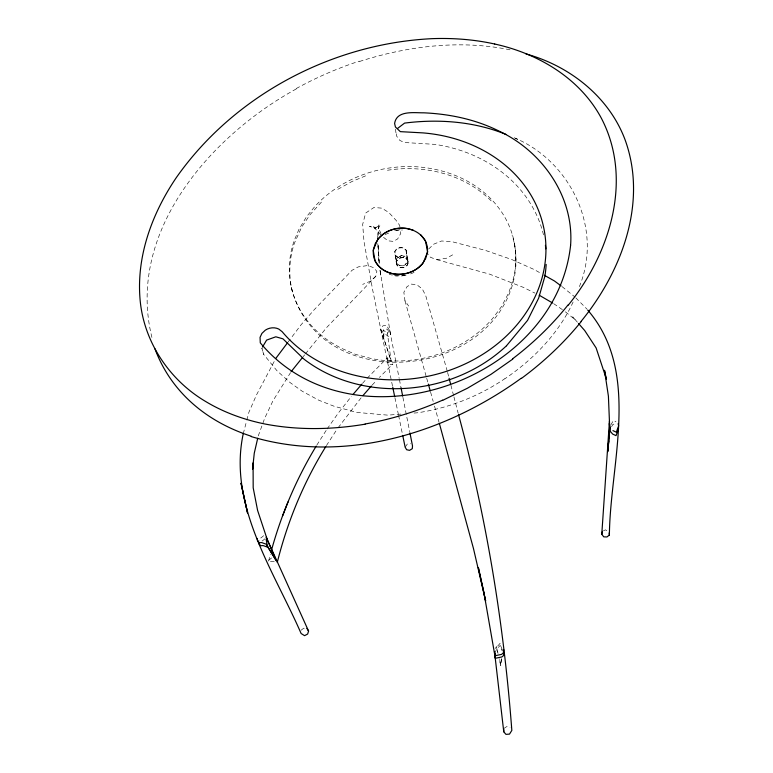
<?xml version="1.0" encoding="UTF-8"?>
<svg xmlns="http://www.w3.org/2000/svg" width="773" height="773" viewBox="0 0 773 773"><rect width="100%" height="100%" fill="white"/><g stroke="black" fill="none" stroke-linecap="round" stroke-linejoin="round"><path stroke-width="0.58" stroke-dasharray="3.87 2.9" d="M501.319 659.05L500.682 665.002L499.368 659.224M380.094 270.424L390.568 334.786L390.491 335.492L388.104 336.352L383.862 332.748L383.833 339.492L381.562 333.086L372.586 289.556L363.967 241.321L362.672 224.334L365.639 213.077L373.997 207.473L381.814 208.159L388.742 212.449L396.095 220.344L399.699 225.416L400.153 228.856M501.522 658.586L500.759 665.708L499.184 658.789M392.5 386.007L380.78 329.308L382.954 325.839L386.5 325.23L389.834 331.028L389.756 331.723L387.35 332.583L391.099 361.146L383.292 336.835L383.311 330.042L387.573 333.675M387.94 358.633L387.669 360.788L388.8 363.948L391.351 364.73L392.848 363.967L379.359 377.446M543.487 234.866A143.913 122.385 -9.8 0 0 435.006 144.377L404.182 142.493L399.776 140.377L396.414 135.777L397.071 131.584M305.432 353.889L326.506 327.684L375.813 276.251L376.857 271.497L374.2 267.931L367.919 265.516L358.286 266.898L351.976 270.328L314.138 309.809L300.919 324.969L290.919 338.274M243.244 433.75L246.548 421.237M246.848 420.097L248.945 412.135L256.539 394.848L274.821 360.334M268.579 561.072L270.415 554.202M579.373 286.648C603.549 228.103 569.827 159.499 512.132 136.918M395.989 261.496L397.245 257.622L401.564 255.534L404.743 256.047L407.187 257.805L408.347 261.757L406.965 265.612L402.926 267.748L399.525 267.226L397.09 265.458L395.989 261.496L397.39 264.163L400.259 265.709L404.888 265.149L407.748 261.873L407.332 257.94M258.25 435.953L264.695 418.27L272.927 400.849L290.503 372.673M573.112 301.992C558.618 333.636 533.38 359.397 504.837 378.818M495.416 648.537L496.469 646.518L498.054 653.446M494.662 653.146L496.759 649.127L500.179 645.387L502.199 650.992M381.562 333.086L383.727 329.636L387.254 329.027L390.568 334.786M610.767 424.947L613.424 420.57L615.965 421.739M611.559 426.696L613.144 424.087L615.675 425.247M326.399 445.615L336.777 429.633M316.795 445.151L326.477 429.943M327.143 428.938L338.352 412.985L351.444 396.336M405.139 447.152L407.361 444.002L410.598 443.77M338.13 427.74L361.32 397.544M288.068 342.081L290.204 339.231M268.898 560.174L271.584 557.951M303.171 356.691L304.678 354.826M362.537 383.369L365.503 379.987M321.433 202.111L309.983 214.759L301.654 227.156L294.339 243.34A116.549 99.157 -9.6 0 0 292.03 290.281C320.911 393.592 486.69 380.944 513.175 282.348A116.51 99.108 -9.9 0 0 512.074 235.002M372.093 385.157L376.132 380.876M367.04 378.364L387.534 357.57L387.998 362.643M428.629 249.003L433.827 244.142L441.586 240.983L451.838 241.649L485.058 250.278L511.803 259.544L534.153 269.526L541.255 273.526M375.813 276.251L370.499 281.179L362.634 284.387M263.661 535.689L260.916 537.989L259.032 537.631M265.042 538.704L262.318 540.984L258.559 540.288M301.074 630.246L303.644 628.246L305.779 628.323M503.899 728.475L506.846 726.533L510.083 727.325M296.32 88.914C209.56 136.425 124.714 234.055 152.484 339.656M337.83 189.317L351.986 181.5L366.547 175.471M452.669 254.839L446.427 258.269L436.755 259.651L430.397 257.274L427.662 253.708M603.433 530.877L605.394 529.834L608.148 531.37M385.128 234.567L389.408 232.76M359.387 61.511C407.748 46.051 460.012 39.52 510.141 49.839M270.415 561.411L275.285 561.343M387.447 170.263C424.899 164.301 465.848 174.505 492.585 202.304M400.945 414.106L387.843 415.149L356.768 412.415L334.062 406.231L318.94 400.288L302.378 391.351L290.02 382.519L276.995 370.779L263.699 354.44L261.834 348.111L263.699 354.44M414.038 413.053L417.613 412.772A172.727 140.097 -22.6 0 0 504.769 378.741M394.752 230.489L402.443 229.996M395.438 275.913L406.598 275.217M401.564 255.534L396.327 258.713L396.762 263.564L399.197 265.332L402.607 265.854L407.632 262.656L406.038 249.921L402.356 247.631L397.699 248.201L394.819 251.476L396.472 263.97L397.68 266.086L400.037 267.439L403.69 267.603L407.129 265.429L408.173 263.274L408.115 261.197L406.356 250.51L403.593 248.007L399.564 247.563L396.336 249.254L394.819 251.476L396.762 263.564M392.558 362.015L389.234 360.943L387.263 359.087M389.234 274.299L392.326 275.111M436.755 259.651L489.58 274.144L523.089 287.266L534.906 293.093M515.494 138.454L517.591 139.343M553.661 303.654L564.435 311.046M395.216 255.438L398.897 257.738L403.564 257.167L406.453 253.882L406.356 250.51M562.039 286.609L574.967 297.016M383.505 237.33L387.959 240.809L393.37 241.398L397.651 238.934L400.762 233.446L400.308 230.006M565.353 311.79L575.431 319.935L572.735 316.853L577.972 322.843M394.897 254.858L397.66 257.361L401.699 257.805L404.936 256.105L406.453 253.882L406.038 249.921M575.827 297.856L587.007 309.161M381.07 234.973L372.557 225.832L375.388 228.296L369.455 226.354L376.287 227.533L373.861 228.663L380.422 224.953L378.268 228.325L378.944 224.73L377.514 239.041L378.065 232.886L378.094 235.263M447.287 371.243L425.749 295.74L422.367 289.054L416.869 284.735L411.362 284.106L407.023 286.657L403.854 292.3L404.955 300.726L408.675 306.079M408.347 261.757L406.067 258.414L402.839 257.496L399.438 258.201L396.462 261.371L397.09 265.458M408.115 261.197L406.907 259.081L404.54 257.738L400.907 257.583L397.477 259.747L396.423 261.892L396.472 263.97M379.408 230.228L381.012 233.436M502.411 650.277L499.986 643.503L496.556 647.272L497.87 653.03M380.78 329.308L390.887 360.121M404.955 300.726L426.377 377.118M426.706 378.277L428.329 384.065M430.6 392.162L433.199 401.429M434.494 406.057L439.035 422.261M447.586 372.412L449.103 378.248M450.91 385.244L453.635 395.737M453.935 396.907L458.167 413.226M291.363 287.334L292.03 290.281M394.926 397.766L398.337 414.222M398.578 415.401L402.462 434.213M389.834 331.028L399.177 378.393M399.419 379.572L401.052 387.862M402.917 397.332L409.7 431.672M395.428 129.091L396.414 135.777M380.007 270.27L380.838 276.077L380.229 270.328M514.46 243.331L515.659 252.771L515.833 265.632M379.495 263.429L377.794 243.727M377.804 243.659L379.012 263.293L378.171 242.403M296.156 88.586A264.82 186.535 -30.2 0 1 359.339 61.144M414.067 272.309A27.181 23.035 -9.8 0 1 408.163 274.724M405.023 275.468A27.181 23.035 -9.8 0 1 394.385 275.652M396.298 230.238A27.181 23.035 -9.8 0 1 400.501 229.736M512.654 281.527L508.692 292.87L501.6 306.437L493.551 317.365A113.728 96.683 -9.8 0 1 371.069 358.488L355.425 354.343L340.497 347.879L330.921 342.304A113.728 96.683 -9.8 0 1 294.291 240.403L298.851 229.581L306.456 216.817L314.698 206.662A113.728 96.683 -9.8 0 1 420.551 167.094C437.856 168.814 454.872 173.838 469.955 182.592A113.728 96.683 -9.8 0 1 512.654 281.527"/><path stroke-width="1.16" d="M609.443 421.121L601.78 534.259L603.761 536.858L606.979 536.945L609.385 535.013C610.148 462.785 641.242 372.016 587.693 310.05M458.466 414.396C486.497 517.717 503.774 623.695 511.832 730.417L509.494 734.128L505.938 734.35L503.764 731.789L503.851 729.577M252.81 463.22L252.578 469.143L254.269 453.21L257.718 438.252M607.829 450.678L610.081 427.285M608.786 440.997L607.762 451.625L609.82 425.904M503.793 649.745L503.3 652.934L501.58 654.383L495.058 655.726L494.498 651.591M504.054 652.354L503.561 655.523L501.841 656.963L495.358 658.287L483.782 591.886L478.342 567.556L485.637 600.998L473.482 548.559L439.364 423.42M243.244 433.75C227.832 505.474 274.106 571.257 301.112 633.512L304.572 635.667L307.644 634.053L308.572 631.077L266.212 537.254L276.319 560.86L266.598 545.062M601.78 534.259L602.457 531.399M271.642 549.622C281.73 513.349 296.629 478.371 316.167 446.166M277.256 562.483C287.43 521.698 303.615 482.391 325.781 446.639M618.323 429.411L616.033 435.643L612.66 434.078L609.829 430.783L608.409 396.191L604.534 370.489M288.02 501.948L282.657 515.736M262.482 347.067L266.608 340.101L275.816 336.796L282.947 338.835L304.204 359.319A143.913 122.385 -9.8 0 0 506.499 345.763M568.281 305.142C609.762 254.133 633.522 179.5 601.239 117.998C579.837 78.179 537.969 53.414 494.73 44.032M581.083 321.375C621.395 272.019 647.784 203.144 625.28 140.338C609.356 97.05 569.73 65.889 525.988 53.936M275.932 358.247L287.353 343.028M291.121 371.668L302.417 357.628M506.499 345.773L527.563 320.38L538.646 298.185L544.849 276.405A143.913 122.385 -9.8 0 0 546.153 264.414M352.923 394.568L361.793 384.22M362.846 395.699L371.33 386.036M397.564 128.434L404.588 123.1C438.6 118.771 474.12 121.429 506.044 134.425M512.799 359.078L490.961 374.354L467.443 388.22L442.736 400.317M521.224 378.248C445.035 433.547 343.734 464.418 251.196 436.571M365.136 424.174C331.955 429.749 297.856 430.387 264.733 423.962A267.864 187.617 -29.4 0 1 205.029 401.119C168.91 379.572 143.382 341.067 140.019 298.88C136.454 255.66 152.281 213.126 176.225 177.742C234.016 95.321 332.09 43.491 432.291 38.65A270.627 191.83 -30.5 0 1 494.73 44.022M413.246 230.18L406.975 228.46A27.229 23.064 -9.8 0 0 382.326 234.837L378.596 238.49L375.32 243.543L373.61 248.887A27.229 23.064 -9.8 0 0 375.755 262.095C381.389 271.845 393.583 275.777 404.289 273.971A27.229 23.064 -9.8 0 0 418.628 267.506L422.358 263.777L425.604 258.636L427.227 253.244A27.229 23.064 -9.8 0 0 424.85 240.074L420.609 234.673M612.941 430.609L616.323 432.194L618.622 425.913L618.12 423.701M539.206 295.209L552.647 303.026M544.298 275.246L554.454 280.976L561.092 285.904M258.936 543.786L260.83 545.728L263.071 545.564L267.574 547.168L266.134 539.293L267.197 539.399L257.602 510.431L253.186 487.811L253.08 463.162M578.523 323.481L584.717 330.564L596.118 347.927L606.419 379.089M306.842 628.362L308.572 631.077M275.942 560.048L266.202 544.192L261.67 542.569L259.419 542.733L257.515 540.781L257.264 538.443M428.329 384.065L430.271 391.003M449.103 378.248L450.611 384.075M604.476 370.277L606.399 379.002M392.742 387.176L394.684 396.588M402.704 435.392L405.139 447.152L406.646 449.722L409.564 450.35L412.309 448.669L412.502 445.876L409.932 432.851M401.052 387.862L402.685 396.153M494.662 653.146L495.358 658.287M609.259 423.643L609.549 425.904M494.498 651.755L503.764 731.789M609.172 532.926L609.385 535.013M581.296 321.471A250.655 177.645 -29.9 0 1 521.398 378.432M442.678 400.124A256.82 180.467 -29.6 0 1 365.156 423.981M545.409 245.341A143.913 122.385 -9.8 0 1 545.806 248.848M567.971 305.026A241.823 170.466 -29.7 0 1 512.557 358.836M251.409 436.281A271.594 190.709 -31 0 1 154.967 348.855M570.6 245.321C555.41 383.505 350.971 451.722 260.279 342.845L260.057 337.357L261.921 333.385L265.342 330.148A12.387 10.648 -17.5 0 1 278.773 329.056L282.174 331.714A145.189 123.052 -9.8 0 0 523.881 315.867A145.189 123.052 -9.8 0 0 423.063 132.898L400.317 131.642L395.428 126.994L394.607 123.506C396.607 109.988 414.144 112.964 423.73 112.819C449.693 113.969 475.685 119.409 499.02 131.081C542.211 151.257 574.184 196.651 570.6 245.321M427.633 251.911L423.227 262.849C411.574 277.922 384.519 278.763 375.06 260.916L373.185 250.21L377.736 239.398C389.418 224.643 415.951 223.793 425.565 241.234L427.633 251.911M247.505 512.799L241.041 483.318L247.505 512.799"/></g></svg>
